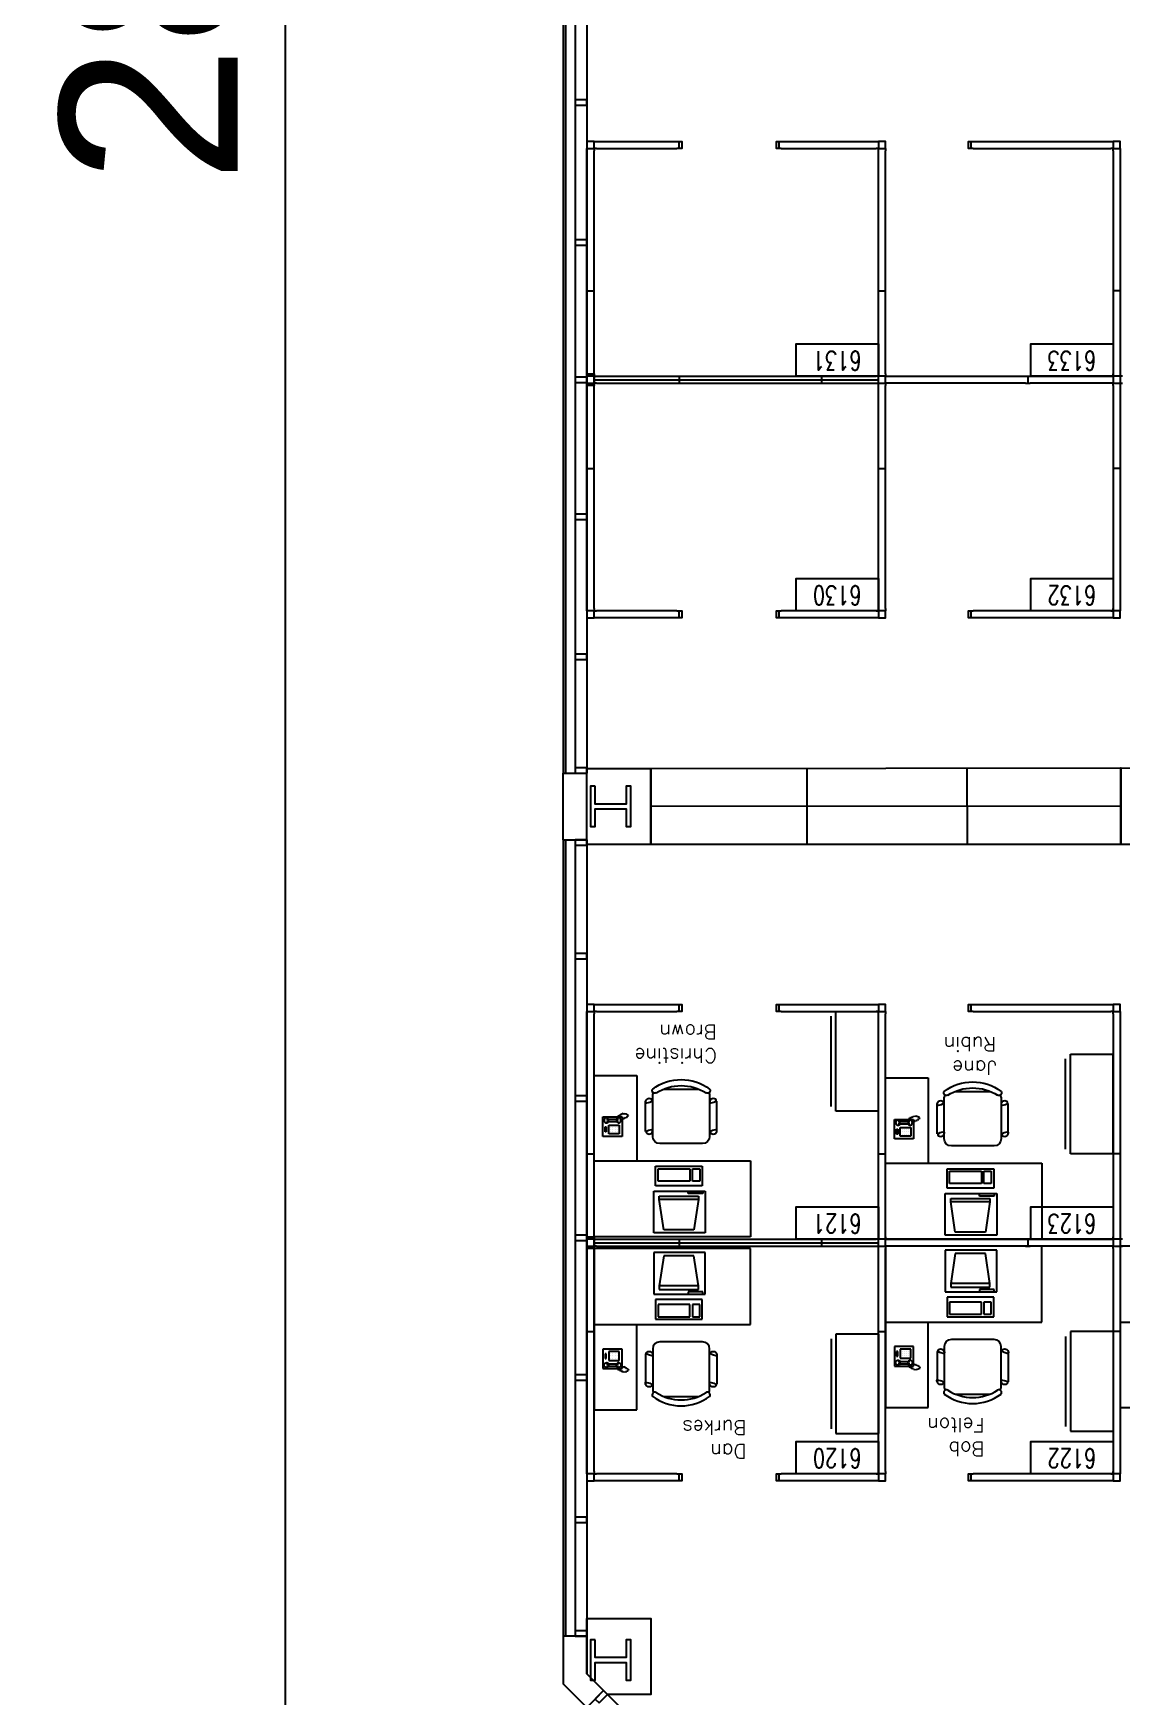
# Model space of a CAD drawing. Header units: millimetres. Extents: x 489553472 to 489553809, y 110504095 to 110504426.
# Drawn here: x 489553471.7 to 489553517.6, y 110504186 to 110504256.1 of the extents above; entities that cross this region are included whole.
import ezdxf
from ezdxf.enums import TextEntityAlignment as Align

# ---------------------------------------------------------------- set-up
doc = ezdxf.new("R2010")
doc.units = ezdxf.units.MM
for name, color, linetype in [('CHAIRS', 4, 'Continuous'), ('CPU', 6, 'Continuous'), ('DIM', 3, 'Continuous'), ('E-B-FURR', 6, 'Continuous'), ('E-B-GLAZ', 72, 'Continuous'), ('E-B-MULL', 8, 'Continuous'), ('E-B-SHEL', 2, 'Continuous'), ('E-S-COLM', 8, 'Continuous'), ('EMPLOYEE', 1, 'Continuous'), ('FILE_CABINETS', 1, 'Continuous'), ('FURNITURE', 3, 'Continuous'), ('PANELS_201', 6, 'Continuous'), ('PHONES', 4, 'Continuous'), ('PRINTER_ISLAND', 7, 'Continuous'), ('RMNUM', 40, 'Continuous')]:
    doc.layers.add(name, color=color, linetype=linetype)
doc.styles.add('ARCHITXT', font='simplex.shx')
doc.styles.add('ROMANS', font='romans', dxfattribs={"width": 0.75, "height": 8})
doc.styles.get("Standard").update_dxf_attribs({"font": 'arial.ttf'})
doc.dimstyles.new('ISO-25', dxfattribs={"dimscale": 3, "dimtxt": 2.5, "dimasz": 2.5, "dimexe": 1.25, "dimexo": 0.625, "dimtad": 1, "dimdsep": 46, "dimtxsty": 'Standard', "dimcen": 2.5, "dimadec": 0, "dimazin": 0, "dimtfac": 1, "dimtmove": 0, "dimatfit": 3, "dimfxl": 0, "dimarcsym": 0})

# ---------------------------------------------------------------- blocks, each defined once
blk = doc.blocks.new('RMNUM')
at = {"layer": 'RMNUM'}
blk.add_lwpolyline([(-16.33354, 6.674702), (18.388073, 6.674702), (18.388073, -6.982766), (-16.33354, -6.982766), (-16.33354, 6.674702)], dxfattribs=at)
at = {"layer": 'RMNUM', "style": 'ROMANS', "width": 0.75}
blk.add_attdef('NUMBER', text='', height=8, dxfattribs=at).set_placement((1.027267, 0.114097), align=Align.MIDDLE_CENTER)
blk = doc.blocks.new('RECTANG')
for p, q in [((1, 1), (0, 1)), ((0, 1), (0, 0)), ((1, 0), (1, 1)), ((0, 0), (1, 0))]:
    blk.add_line(p, q)
blk = doc.blocks.new('IBMAT', base_point=(61, 306))
for p, q in [((75, 307), (75, 306)), ((81, 307), (75, 307)), ((81, 306), (81, 307))]:
    blk.add_line(p, q)
at = {"xscale": 21, "yscale": 17, "zscale": 21}
blk.add_blockref('RECTANG', (61, 306), dxfattribs=at)
blk = doc.blocks.new('KEYBOARD', base_point=(60, 294))
for p, xscale, yscale, zscale in [((60, 294), 19, 8, 19), ((61, 295), 13, 5, 13), ((75, 295), 3, 5, 3)]:
    blk.add_blockref('RECTANG', p, dxfattribs=dict(xscale=xscale, yscale=yscale, zscale=zscale))
blk = doc.blocks.new('COMPUTER')
for p, q in [((-6.64, 16.23), (-8.5, 3.5)), ((6.08, 16.23), (-6.64, 16.23)), ((8, 3.5), (6.08, 16.23)), ((-8.5, 3.5), (-8.5, 2.04)), ((8, 3.5), (-8.5, 3.5)), ((-8.5, 2.04), (8, 2.04)), ((8, 2.04), (8, 3.5))]:
    blk.add_line(p, q)
at = {"xscale": 1.033846153846154, "yscale": 1.033846153846154, "zscale": 1.033846153846154}
for name, p in [('IBMAT', (-10.86, 0)), ('KEYBOARD', (-10.05, -10.5))]:
    blk.add_blockref(name, p, dxfattribs=at)
blk = doc.blocks.new('CHAIR7')
for p, q in [((5.12, 15.04), (17.88, 15.04)), ((0, 9), (0, -9)), ((20, 12), (3, 12)), ((23, -7.44), (23, 7.44)), ((3, -12), (20, -12)), ((5.12, -15), (17.88, -15))]:
    blk.add_line(p, q)
for centre, radius, start, end in [((5.56, 13.54), 1.56, 73.7398, 286.2602), ((17.44, 13.54), 1.56, 253.7398, 106.2602), ((3, 9), 3, 90, 180), ((20, 9), 3, 62.41556, 90), ((22.34, 11.12), 1.1, 53.30994, 212.02741), ((4.82, 0), 19.64, 327.57575, 32.42425), ((7, 0), 20, 323.1301, 36.8699), ((3, -9), 3, 180, 270), ((5.56, -13.5), 1.56, 73.7398, 286.2602), ((17.44, -13.5), 1.56, 253.7398, 106.2602), ((20, -9), 3, 270, 297.58444), ((22.34, -11.12), 1.1, 147.97259, 306.69006)]:
    blk.add_arc(centre, radius, start, end)
blk = doc.blocks.new('DESK2')
for p, q in [((33, 0), (-33, 0)), ((-33, 0), (-33, -68)), ((33, -32), (33, 0)), ((-33, -32), (33, -32)), ((-15, -68), (-15, -32)), ((-33, -68), (-15, -68))]:
    blk.add_line(p, q)
blk = doc.blocks.new('FC42X18D')
for p, q in [((-21, 0), (-21, -18)), ((-21, 0), (21, 0)), ((21, -18), (21, 0)), ((-21, -18), (21, -18)), ((-19, -20), (19, -20))]:
    blk.add_line(p, q)
blk = doc.blocks.new('FNPHONE')
for p, q in [((-9.1, 0.22), (-9.7, 0.02)), ((-8.9, 0.62), (-9.5, 0.42)), ((-8.7, 1.02), (-9.3, 0.82)), ((-8.5, 1.42), (-9.1, 1.22)), ((-8.3, 1.82), (-8.9, 1.62)), ((-7.14, 0.56), (-7.5, -0.58)), ((-7.29, 6.54), (-7.29, 1.54)), ((-6.29, 6.54), (-6.29, 1.54)), ((-3.87, 4.85), (-3.87, 4.85)), ((-3.87, 3.91), (-3.87, 3.91)), ((-3.87, 2.97), (-3.87, 2.97)), ((-3.87, 2.03), (-3.87, 2.03)), ((-2.94, 4.85), (-2.94, 4.85)), ((-2.94, 3.91), (-2.94, 3.91)), ((-2.94, 2.97), (-2.94, 2.97)), ((-2.94, 2.03), (-2.94, 2.03)), ((-2, 4.85), (-2, 4.85)), ((-2, 3.91), (-2, 3.91)), ((-2, 2.97), (-2, 2.97)), ((-2, 2.03), (-2, 2.03)), ((-9.3, -0.18), (-9.9, -0.38)), ((-9.3, -0.58), (-9.9, -0.78)), ((-9.3, -0.98), (-9.9, -1.18)), ((-9.3, -1.38), (-9.9, -1.58)), ((-9.1, -1.78), (-9.7, -1.98)), ((-8.9, -2.18), (-9.5, -2.38)), ((-8.43, -2.46), (-9.03, -2.66)), ((-7.9, -1.98), (-8.5, -2.18)), ((-7.7, -1.58), (-8.3, -1.78)), ((-7.5, -1.18), (-8.1, -1.38)), ((-7.3, -0.78), (-7.9, -0.98))]:
    blk.add_line(p, q)
for centre, start, end in [((-6.79, 6.54), 298.49146, 241.50854), ((-6.79, 1.54), 118.49146, 61.50854)]:
    blk.add_arc(centre, 1.05, start, end)
for p, xscale, yscale, zscale in [((-8.21, 0), 8.20528234483245, 8.104073169521023, 8.20528234483245), ((-4.03, 6.72), 2.03125, 0.46875, 2.03125), ((-4.81, 1.25), 3.75, 4.375, 3.75)]:
    blk.add_blockref('RECTANG', p, dxfattribs=dict(xscale=xscale, yscale=yscale, zscale=zscale))
blk = doc.blocks.new('*D20')
at = {"layer": 'Defpoints', "color": 0, "transparency": 16777216}
for p in [(489553526.856, 110504401.545), (489553482.316, 110504115.512), (489553565.049, 110504115.512)]:
    blk.add_point(p, dxfattribs=at)
at = {"layer": 'DIM', "color": 0, "lineweight": -2, "transparency": 16777216}
for p, q in [((489553524.981, 110504401.545), (489553478.566, 110504401.545)), ((489553482.316, 110504394.045), (489553482.316, 110504123.012)), ((489553563.174, 110504115.512), (489553478.566, 110504115.512))]:
    blk.add_line(p, q, dxfattribs=at)
at = {"layer": 'DIM', "color": 0, "transparency": 16777216}
for points in [[(489553481.066, 110504394.045), (489553483.566, 110504394.045), (489553482.316, 110504401.545)], [(489553481.066, 110504123.012), (489553483.566, 110504123.012), (489553482.316, 110504115.512)]]:
    blk.add_solid(points, dxfattribs=at)
at = {"layer": 'DIM', "color": 0, "transparency": 16777216, "insert": (489553476.611, 110504258.529), "char_height": 7.5, "attachment_point": 5, "rotation": 90}
blk.add_mtext('288', dxfattribs=at)

msp = doc.modelspace()

# ---------------------------------------------------------------- linework, layer by layer
at = {"layer": 'E-B-FURR'}
for p, q in [((489553495.0485221, 110504258.1123077), (489553495.0485221, 110504224.9123077)), ((489553495.0485221, 110504222.1123077), (489553495.0485221, 110504188.5123077)), ((489553495.7556289, 110504186.2194145), (489553510.3767707, 110504171.5982727))]:
    msp.add_line(p, q, dxfattribs=at)
msp.add_lwpolyline([(489553495.0485221, 110504221.9123077), (489553495.0485221, 110504225.1123077), (489553497.7485221, 110504225.1123077), (489553497.7485221, 110504221.9123077)], close=True, dxfattribs=at)
msp.add_lwpolyline([(489553495.0485221, 110504186.9265213), (489553495.0485221, 110504189.2603155), (489553497.7485221, 110504189.2603155), (489553497.7485221, 110504186.0603155), (489553495.9147279, 110504186.0603155)], dxfattribs=at)
at = {"layer": 'E-B-GLAZ'}
for p, q in [((489553494.0485221, 110504258.1123077), (489553494.0485221, 110504224.9123077)), ((489553494.1485221, 110504258.1123077), (489553494.1485221, 110504224.9123077)), ((489553494.5485221, 110504258.1123077), (489553494.5485221, 110504224.9123077)), ((489553494.0485221, 110504222.1123077), (489553494.0485221, 110504188.5123077)), ((489553494.1485221, 110504222.1123077), (489553494.1485221, 110504188.5123077)), ((489553494.5485221, 110504222.1123077), (489553494.5485221, 110504188.5123077))]:
    msp.add_line(p, q, dxfattribs=at)
at = {"layer": 'E-B-MULL'}
for points in [[(489553494.5485221, 110504253.0873077), (489553495.0485221, 110504253.0873077), (489553495.0485221, 110504253.3123077), (489553494.5485221, 110504253.3123077)], [(489553494.5485221, 110504247.1873077), (489553495.0485221, 110504247.1873077), (489553495.0485221, 110504247.4123077), (489553494.5485221, 110504247.4123077)], [(489553494.5485221, 110504241.3998077), (489553495.0485221, 110504241.3998077), (489553495.0485221, 110504241.6248077), (489553494.5485221, 110504241.6248077)], [(489553494.5485221, 110504235.6123077), (489553495.0485221, 110504235.6123077), (489553495.0485221, 110504235.8373077), (489553494.5485221, 110504235.8373077)], [(489553494.5485221, 110504229.7123077), (489553495.0485221, 110504229.7123077), (489553495.0485221, 110504229.9373077), (489553494.5485221, 110504229.9373077)], [(489553494.5485221, 110504224.9123077), (489553495.0485221, 110504224.9123077), (489553495.0485221, 110504225.1373077), (489553494.5485221, 110504225.1373077)], [(489553494.5485221, 110504221.8873077), (489553495.0485221, 110504221.8873077), (489553495.0485221, 110504222.1123077), (489553494.5485221, 110504222.1123077)], [(489553494.5485221, 110504217.0873077), (489553495.0485221, 110504217.0873077), (489553495.0485221, 110504217.3123077), (489553494.5485221, 110504217.3123077)], [(489553494.5485221, 110504211.0873077), (489553495.0485221, 110504211.0873077), (489553495.0485221, 110504211.3123077), (489553494.5485221, 110504211.3123077)], [(489553494.5485221, 110504205.1998077), (489553495.0485221, 110504205.1998077), (489553495.0485221, 110504205.4248077), (489553494.5485221, 110504205.4248077)], [(489553494.5485221, 110504199.3123077), (489553495.0485221, 110504199.3123077), (489553495.0485221, 110504199.5373077), (489553494.5485221, 110504199.5373077)], [(489553494.5485221, 110504193.3123077), (489553495.0485221, 110504193.3123077), (489553495.0485221, 110504193.5373077), (489553494.5485221, 110504193.5373077)], [(489553494.5485221, 110504188.5123077), (489553495.0485221, 110504188.5123077), (489553495.0485221, 110504188.7373077), (489553494.5485221, 110504188.7373077)], [(489553495.5611745, 110504185.7067621), (489553495.9147279, 110504186.0603155), (489553495.7556289, 110504186.2194145), (489553495.4020755, 110504185.8658611)]]:
    msp.add_lwpolyline(points, close=True, dxfattribs=at)
at = {"layer": 'E-B-SHEL'}
for p, q in [((489553494.0485221, 110504224.9123077), (489553495.0485221, 110504224.9123077)), ((489553494.0485221, 110504222.1123077), (489553494.0485221, 110504224.9123077)), ((489553495.0485221, 110504222.1123077), (489553495.0485221, 110504224.9123077)), ((489553494.0485221, 110504222.1123077), (489553495.0485221, 110504222.1123077)), ((489553495.0485221, 110504188.5123077), (489553494.0485221, 110504188.5123077)), ((489553494.0485221, 110504188.5123077), (489553494.0485221, 110504186.5123077)), ((489553495.0485221, 110504188.5123077), (489553495.0485221, 110504186.9265213)), ((489553495.7556289, 110504186.2194145), (489553495.0485221, 110504186.9265213)), ((489553495.0485221, 110504185.5123077), (489553494.0485221, 110504186.5123077)), ((489553495.7556289, 110504186.2194145), (489553495.0485221, 110504185.5123077))]:
    msp.add_line(p, q, dxfattribs=at)
at = {"layer": 'E-S-COLM'}
for points in [[(489553495.3985221, 110504224.3623077), (489553495.1985221, 110504224.3623077), (489553495.1985221, 110504222.6623077), (489553495.3985221, 110504222.6623077), (489553495.3985221, 110504223.4123077), (489553496.6985221, 110504223.4123077), (489553496.6985221, 110504222.6623077), (489553496.8985221, 110504222.6623077), (489553496.8985221, 110504224.3623077), (489553496.6985221, 110504224.3623077), (489553496.6985221, 110504223.6123077), (489553495.3985221, 110504223.6123077)], [(489553495.3985221, 110504188.3623077), (489553495.1985221, 110504188.3623077), (489553495.1985221, 110504186.6623077), (489553495.3985221, 110504186.6623077), (489553495.3985221, 110504187.4123077), (489553496.6985221, 110504187.4123077), (489553496.6985221, 110504186.6623077), (489553496.8985221, 110504186.6623077), (489553496.8985221, 110504188.3623077), (489553496.6985221, 110504188.3623077), (489553496.6985221, 110504187.6123077), (489553495.3985221, 110504187.6123077)]]:
    msp.add_lwpolyline(points, close=True, dxfattribs=at)
at = {"layer": 'FILE_CABINETS'}
for p, q in [((489553504.3423887, 110504221.9123077), (489553504.3383443, 110504225.1206147)), ((489553511.1008705, 110504221.9341229), (489553511.0968429, 110504225.1291344)), ((489553517.5805944, 110504223.5248077), (489553497.7485221, 110504223.5123077))]:
    msp.add_line(p, q, dxfattribs=at)
msp.add_lwpolyline([(489553517.5805944, 110504221.9123077), (489553497.7485221, 110504221.9123077), (489553497.7485221, 110504225.1123077), (489553517.5805944, 110504225.1373077)], close=True, dxfattribs=at)
at = {"layer": 'PANELS_201', "linetype": 'Continuous'}
for p, q in [((489553495.0486542, 110504245.1623075), (489553495.0486542, 110504245.3623075)), ((489553495.0486542, 110504245.2623075), (489553495.3486542, 110504245.2623075)), ((489553495.3486542, 110504245.1623075), (489553495.3486542, 110504245.3623075)), ((489553495.3486542, 110504241.6623077), (489553495.0486542, 110504241.6623077)), ((489553507.7486542, 110504241.6623077), (489553513.5486542, 110504241.6623077)), ((489553513.7486542, 110504241.6623077), (489553517.1486542, 110504241.6623077)), ((489553495.0485221, 110504241.3623852), (489553495.3485221, 110504241.3623852)), ((489553513.5486542, 110504241.3623077), (489553507.7486542, 110504241.3623077)), ((489553517.1486542, 110504241.3623077), (489553513.7486542, 110504241.3623077)), ((489553495.0485221, 110504237.6623854), (489553495.0485221, 110504237.8623854)), ((489553495.0485221, 110504237.7623854), (489553495.3485221, 110504237.7623854)), ((489553495.3485221, 110504237.6623854), (489553495.3485221, 110504237.8623854)), ((489553495.0486542, 110504208.7623075), (489553495.0486542, 110504208.9623075)), ((489553495.0486542, 110504208.8623075), (489553495.3486542, 110504208.8623075)), ((489553495.3486542, 110504208.7623075), (489553495.3486542, 110504208.9623075)), ((489553495.3486542, 110504205.2623077), (489553495.0486542, 110504205.2623077)), ((489553507.7486542, 110504205.2623077), (489553513.5486542, 110504205.2623077)), ((489553513.7486542, 110504205.2623077), (489553517.1486542, 110504205.2623077)), ((489553495.0485221, 110504204.9623852), (489553495.3485221, 110504204.9623852)), ((489553513.5486542, 110504204.9623077), (489553507.7486542, 110504204.9623077)), ((489553517.1486542, 110504204.9623077), (489553513.7486542, 110504204.9623077)), ((489553495.0485221, 110504201.2623854), (489553495.0485221, 110504201.4623854)), ((489553495.0485221, 110504201.3623854), (489553495.3485221, 110504201.3623854)), ((489553495.3485221, 110504201.2623854), (489553495.3485221, 110504201.4623854))]:
    msp.add_line(p, q, dxfattribs=at)
for points in [[(489553495.3485221, 110504251.56223), (489553495.0485221, 110504251.56223), (489553495.0485221, 110504251.26223)], [(489553495.4485221, 110504251.26223), (489553495.3485221, 110504251.26223), (489553495.3485221, 110504251.56223), (489553495.4485221, 110504251.56223)], [(489553495.4485221, 110504251.56223), (489553498.8485219, 110504251.56223)], [(489553498.8485219, 110504251.56223), (489553498.9485219, 110504251.56223), (489553499.0485219, 110504251.56223), (489553499.0485219, 110504251.26223), (489553498.8485219, 110504251.26223)], [(489553498.9485219, 110504251.26223), (489553498.9485219, 110504251.56223)], [(489553503.2486542, 110504251.2621523), (489553503.1486542, 110504251.2621523), (489553503.0486542, 110504251.2621523), (489553503.0486542, 110504251.5621523), (489553503.2486542, 110504251.5621523)], [(489553503.1486542, 110504251.5621523), (489553503.1486542, 110504251.2621523)], [(489553503.2486542, 110504251.5621523), (489553507.2486542, 110504251.5621523)], [(489553507.2486542, 110504251.5623077), (489553507.3486542, 110504251.5623077), (489553507.3486542, 110504251.2623077), (489553507.2486542, 110504251.2623077)], [(489553507.6486542, 110504251.2623077), (489553507.6486542, 110504251.5623077), (489553507.3486542, 110504251.5623077)], [(489553511.3486542, 110504251.2623077), (489553511.2486542, 110504251.2623077), (489553511.1486542, 110504251.2623077), (489553511.1486542, 110504251.5623077), (489553511.3486542, 110504251.5623077)], [(489553511.2486542, 110504251.5623077), (489553511.2486542, 110504251.2623077)], [(489553511.3486542, 110504251.5623077), (489553517.1486542, 110504251.5623077)], [(489553517.1486542, 110504251.5623077), (489553517.2486542, 110504251.5623077), (489553517.2486542, 110504251.2623077), (489553517.1486542, 110504251.2623077)], [(489553517.5486542, 110504251.2623077), (489553517.5486542, 110504251.5623077), (489553517.2486542, 110504251.5623077)], [(489553495.0485221, 110504251.16223), (489553495.0485221, 110504251.26223), (489553495.3485221, 110504251.26223), (489553495.3485221, 110504251.16223)], [(489553495.0485221, 110504245.36223), (489553495.0485221, 110504251.16223)], [(489553495.3485221, 110504245.36223), (489553495.3485221, 110504251.16223)], [(489553495.4485221, 110504251.26223), (489553498.8485219, 110504251.26223)], [(489553503.2486542, 110504251.2621523), (489553507.2486542, 110504251.2621523)], [(489553507.3486542, 110504251.1623077), (489553507.3486542, 110504251.2623077), (489553507.6486542, 110504251.2623077), (489553507.6486542, 110504251.1623077)], [(489553507.3486542, 110504245.3623077), (489553507.3486542, 110504251.1623077)], [(489553507.6486542, 110504245.3623077), (489553507.6486542, 110504251.1623077)], [(489553511.3486542, 110504251.2623077), (489553517.1486542, 110504251.2623077)], [(489553517.2486542, 110504251.1623077), (489553517.2486542, 110504251.2623077), (489553517.5486542, 110504251.2623077), (489553517.5486542, 110504251.1623077)], [(489553517.2486542, 110504251.1623077), (489553517.2486542, 110504245.3623077)], [(489553517.5486542, 110504251.1623077), (489553517.5486542, 110504245.3623077)], [(489553495.0486542, 110504241.7623077), (489553495.0486542, 110504245.1623075)], [(489553495.3486542, 110504241.7623077), (489553495.3486542, 110504245.1623075)], [(489553507.3486542, 110504245.1623077), (489553507.3486542, 110504245.3623077)], [(489553507.3486542, 110504245.2623077), (489553507.6486542, 110504245.2623077)], [(489553507.3486542, 110504241.7623077), (489553507.3486542, 110504245.1623077)], [(489553507.6486542, 110504245.1623077), (489553507.6486542, 110504245.3623077)], [(489553507.6486542, 110504241.7623077), (489553507.6486542, 110504245.1623077)], [(489553517.2486542, 110504245.3623077), (489553517.2486542, 110504245.1623077)], [(489553517.5486542, 110504245.2623077), (489553517.2486542, 110504245.2623077)], [(489553517.2486542, 110504245.1623077), (489553517.2486542, 110504241.7623077)], [(489553517.5486542, 110504245.3623077), (489553517.5486542, 110504245.1623077)], [(489553517.5486542, 110504245.1623077), (489553517.5486542, 110504241.7623077)], [(489553495.3485221, 110504241.4623852), (489553495.3485221, 110504241.3623852), (489553495.3485221, 110504241.2623852), (489553495.0485221, 110504241.2623852), (489553495.0485221, 110504241.4623852)], [(489553495.0486542, 110504241.5623077), (489553495.0486542, 110504241.6623077), (489553495.0486542, 110504241.7623077), (489553495.3486542, 110504241.7623077), (489553495.3486542, 110504241.5623077)], [(489553495.3486542, 110504241.7623077), (489553495.3486542, 110504241.6623077), (489553495.0486542, 110504241.6623077), (489553495.0486542, 110504241.7623077)], [(489553495.0486542, 110504241.3623077), (489553495.0486542, 110504241.6623077)], [(489553495.4486542, 110504241.3623077), (489553495.3486542, 110504241.3623077), (489553495.3486542, 110504241.6623077), (489553495.4486542, 110504241.6623077)], [(489553495.3486542, 110504241.5123077), (489553498.9486542, 110504241.5123077)], [(489553495.4486542, 110504241.6623077), (489553498.8486542, 110504241.6623077)], [(489553498.8486542, 110504241.6623077), (489553499.0486542, 110504241.6623077)], [(489553498.9486542, 110504241.6623077), (489553498.9486542, 110504241.3623077)], [(489553498.9486542, 110504241.5123077), (489553504.9486542, 110504241.5123077)], [(489553499.0486542, 110504241.6623077), (489553504.8486542, 110504241.6623077)], [(489553504.8486542, 110504241.6623077), (489553505.0486542, 110504241.6623077)], [(489553504.9486542, 110504241.6623077), (489553504.9486542, 110504241.3623077)], [(489553504.9486542, 110504241.5123077), (489553507.3486542, 110504241.5123077)], [(489553505.0486542, 110504241.6623077), (489553507.2486542, 110504241.6623077)], [(489553507.2486542, 110504241.3623077), (489553507.3486542, 110504241.3623077), (489553507.3486542, 110504241.6623077), (489553507.2486542, 110504241.6623077)], [(489553507.6486542, 110504241.7623077), (489553507.6486542, 110504241.6623077), (489553507.3486542, 110504241.6623077), (489553507.3486542, 110504241.7623077)], [(489553507.7486542, 110504241.3623077), (489553507.6486542, 110504241.3623077), (489553507.6486542, 110504241.6623077), (489553507.7486542, 110504241.6623077)], [(489553513.5486542, 110504241.6623077), (489553513.7486542, 110504241.6623077)], [(489553513.6486542, 110504241.6623077), (489553513.6486542, 110504241.3623077)], [(489553517.1486542, 110504241.6623077), (489553517.2486542, 110504241.6623077), (489553517.2486542, 110504241.3623077), (489553517.1486542, 110504241.3623077)], [(489553517.5486542, 110504241.7623077), (489553517.5486542, 110504241.6623077), (489553517.2486542, 110504241.6623077), (489553517.2486542, 110504241.7623077)], [(489553517.6486542, 110504241.6623077), (489553517.5486542, 110504241.6623077), (489553517.5486542, 110504241.3623077), (489553517.6486542, 110504241.3623077)], [(489553495.0485221, 110504237.8623854), (489553495.0485221, 110504241.2623852)], [(489553495.0486542, 110504241.2623077), (489553495.0486542, 110504241.3623077), (489553495.3486542, 110504241.3623077), (489553495.3486542, 110504241.2623077)], [(489553495.3485221, 110504237.8623854), (489553495.3485221, 110504241.2623852)], [(489553495.4486542, 110504241.3623077), (489553498.8486542, 110504241.3623077)], [(489553498.8486542, 110504241.3623077), (489553499.0486542, 110504241.3623077)], [(489553499.0486542, 110504241.3623077), (489553504.8486542, 110504241.3623077)], [(489553504.8486542, 110504241.3623077), (489553505.0486542, 110504241.3623077)], [(489553505.0486542, 110504241.3623077), (489553507.2486542, 110504241.3623077)], [(489553507.3486542, 110504241.2623077), (489553507.3486542, 110504241.3623077), (489553507.6486542, 110504241.3623077), (489553507.6486542, 110504241.2623077)], [(489553507.3486542, 110504237.8623077), (489553507.3486542, 110504241.2623077)], [(489553507.6486542, 110504237.8623077), (489553507.6486542, 110504241.2623077)], [(489553513.5486542, 110504241.3623077), (489553513.7486542, 110504241.3623077)], [(489553517.2486542, 110504241.2623077), (489553517.2486542, 110504241.3623077), (489553517.5486542, 110504241.3623077), (489553517.5486542, 110504241.2623077)], [(489553517.2486542, 110504241.2623077), (489553517.2486542, 110504237.8623077)], [(489553517.5486542, 110504241.2623077), (489553517.5486542, 110504237.8623077)], [(489553495.0485221, 110504231.8623854), (489553495.0485221, 110504237.6623854)], [(489553495.3485221, 110504231.8623854), (489553495.3485221, 110504237.6623854)], [(489553507.3486542, 110504237.6623077), (489553507.3486542, 110504237.8623077)], [(489553507.3486542, 110504237.7623077), (489553507.6486542, 110504237.7623077)], [(489553507.3486542, 110504231.8623077), (489553507.3486542, 110504237.6623077)], [(489553507.6486542, 110504237.6623077), (489553507.6486542, 110504237.8623077)], [(489553507.6486542, 110504231.8623077), (489553507.6486542, 110504237.6623077)], [(489553517.2486542, 110504237.8623077), (489553517.2486542, 110504237.6623077)], [(489553517.5486542, 110504237.7623077), (489553517.2486542, 110504237.7623077)], [(489553517.2486542, 110504237.6623077), (489553517.2486542, 110504231.8623077)], [(489553517.5486542, 110504237.8623077), (489553517.5486542, 110504237.6623077)], [(489553517.5486542, 110504237.6623077), (489553517.5486542, 110504231.8623077)], [(489553495.3485221, 110504231.8623854), (489553495.3485221, 110504231.7623854), (489553495.0485221, 110504231.7623854), (489553495.0485221, 110504231.8623854)], [(489553495.0485221, 110504231.7623854), (489553495.0485221, 110504231.4623854), (489553495.3485221, 110504231.4623854)], [(489553495.4485221, 110504231.4623854), (489553495.3485221, 110504231.4623854), (489553495.3485221, 110504231.7623854), (489553495.4485221, 110504231.7623854)], [(489553498.8485219, 110504231.7623854), (489553495.4485221, 110504231.7623854)], [(489553498.8485219, 110504231.7623854), (489553498.9485219, 110504231.7623854), (489553499.0485219, 110504231.7623854), (489553499.0485219, 110504231.4623854), (489553498.8485219, 110504231.4623854)], [(489553498.9485219, 110504231.4623854), (489553498.9485219, 110504231.7623854)], [(489553503.2486542, 110504231.4623077), (489553503.1486542, 110504231.4623077), (489553503.0486542, 110504231.4623077), (489553503.0486542, 110504231.7623077), (489553503.2486542, 110504231.7623077)], [(489553503.1486542, 110504231.7623077), (489553503.1486542, 110504231.4623077)], [(489553507.2486542, 110504231.7623077), (489553503.2486542, 110504231.7623077)], [(489553507.2486542, 110504231.7623077), (489553507.3486542, 110504231.7623077), (489553507.3486542, 110504231.4623077), (489553507.2486542, 110504231.4623077)], [(489553507.6486542, 110504231.8623077), (489553507.6486542, 110504231.7623077), (489553507.3486542, 110504231.7623077), (489553507.3486542, 110504231.8623077)], [(489553507.3486542, 110504231.4623077), (489553507.6486542, 110504231.4623077), (489553507.6486542, 110504231.7623077)], [(489553511.3486542, 110504231.4623077), (489553511.2486542, 110504231.4623077), (489553511.1486542, 110504231.4623077), (489553511.1486542, 110504231.7623077), (489553511.3486542, 110504231.7623077)], [(489553511.2486542, 110504231.7623077), (489553511.2486542, 110504231.4623077)], [(489553517.1486542, 110504231.7623077), (489553511.3486542, 110504231.7623077)], [(489553517.1486542, 110504231.7623077), (489553517.2486542, 110504231.7623077), (489553517.2486542, 110504231.4623077), (489553517.1486542, 110504231.4623077)], [(489553517.5486542, 110504231.8623077), (489553517.5486542, 110504231.7623077), (489553517.2486542, 110504231.7623077), (489553517.2486542, 110504231.8623077)], [(489553517.2486542, 110504231.4623077), (489553517.5486542, 110504231.4623077), (489553517.5486542, 110504231.7623077)], [(489553498.8485219, 110504231.4623854), (489553495.4485221, 110504231.4623854)], [(489553507.2486542, 110504231.4623077), (489553503.2486542, 110504231.4623077)], [(489553517.1486542, 110504231.4623077), (489553511.3486542, 110504231.4623077)], [(489553495.3485221, 110504215.16223), (489553495.0485221, 110504215.16223), (489553495.0485221, 110504214.86223)], [(489553495.0485221, 110504214.76223), (489553495.0485221, 110504214.86223), (489553495.3485221, 110504214.86223), (489553495.3485221, 110504214.76223)], [(489553495.4485221, 110504214.86223), (489553495.3485221, 110504214.86223), (489553495.3485221, 110504215.16223), (489553495.4485221, 110504215.16223)], [(489553495.4485221, 110504215.16223), (489553498.8485219, 110504215.16223)], [(489553495.4485221, 110504214.86223), (489553498.8485219, 110504214.86223)], [(489553498.8485219, 110504215.16223), (489553498.9485219, 110504215.16223), (489553499.0485219, 110504215.16223), (489553499.0485219, 110504214.86223), (489553498.8485219, 110504214.86223)], [(489553498.9485219, 110504214.86223), (489553498.9485219, 110504215.16223)], [(489553503.2486542, 110504214.8621523), (489553503.1486542, 110504214.8621523), (489553503.0486542, 110504214.8621523), (489553503.0486542, 110504215.1621523), (489553503.2486542, 110504215.1621523)], [(489553503.1486542, 110504215.1621523), (489553503.1486542, 110504214.8621523)], [(489553503.2486542, 110504215.1621523), (489553507.2486542, 110504215.1621523)], [(489553503.2486542, 110504214.8621523), (489553507.2486542, 110504214.8621523)], [(489553507.2486542, 110504215.1623077), (489553507.3486542, 110504215.1623077), (489553507.3486542, 110504214.8623077), (489553507.2486542, 110504214.8623077)], [(489553507.6486542, 110504214.8623077), (489553507.6486542, 110504215.1623077), (489553507.3486542, 110504215.1623077)], [(489553507.3486542, 110504214.7623077), (489553507.3486542, 110504214.8623077), (489553507.6486542, 110504214.8623077), (489553507.6486542, 110504214.7623077)], [(489553511.3486542, 110504214.8623077), (489553511.2486542, 110504214.8623077), (489553511.1486542, 110504214.8623077), (489553511.1486542, 110504215.1623077), (489553511.3486542, 110504215.1623077)], [(489553511.2486542, 110504215.1623077), (489553511.2486542, 110504214.8623077)], [(489553511.3486542, 110504215.1623077), (489553517.1486542, 110504215.1623077)], [(489553511.3486542, 110504214.8623077), (489553517.1486542, 110504214.8623077)], [(489553517.1486542, 110504215.1623077), (489553517.2486542, 110504215.1623077), (489553517.2486542, 110504214.8623077), (489553517.1486542, 110504214.8623077)], [(489553517.5486542, 110504214.8623077), (489553517.5486542, 110504215.1623077), (489553517.2486542, 110504215.1623077)], [(489553517.2486542, 110504214.7623077), (489553517.2486542, 110504214.8623077), (489553517.5486542, 110504214.8623077), (489553517.5486542, 110504214.7623077)], [(489553495.0485221, 110504208.96223), (489553495.0485221, 110504214.76223)], [(489553495.3485221, 110504208.96223), (489553495.3485221, 110504214.76223)], [(489553507.3486542, 110504208.9623077), (489553507.3486542, 110504214.7623077)], [(489553507.6486542, 110504208.9623077), (489553507.6486542, 110504214.7623077)], [(489553517.2486542, 110504214.7623077), (489553517.2486542, 110504208.9623077)], [(489553517.5486542, 110504214.7623077), (489553517.5486542, 110504208.9623077)], [(489553495.0486542, 110504205.3623077), (489553495.0486542, 110504208.7623075)], [(489553495.3486542, 110504205.3623077), (489553495.3486542, 110504208.7623075)], [(489553507.3486542, 110504208.7623077), (489553507.3486542, 110504208.9623077)], [(489553507.3486542, 110504208.8623077), (489553507.6486542, 110504208.8623077)], [(489553507.3486542, 110504205.3623077), (489553507.3486542, 110504208.7623077)], [(489553507.6486542, 110504208.7623077), (489553507.6486542, 110504208.9623077)], [(489553507.6486542, 110504205.3623077), (489553507.6486542, 110504208.7623077)], [(489553517.2486542, 110504208.9623077), (489553517.2486542, 110504208.7623077)], [(489553517.5486542, 110504208.8623077), (489553517.2486542, 110504208.8623077)], [(489553517.2486542, 110504208.7623077), (489553517.2486542, 110504205.3623077)], [(489553517.5486542, 110504208.9623077), (489553517.5486542, 110504208.7623077)], [(489553517.5486542, 110504208.7623077), (489553517.5486542, 110504205.3623077)], [(489553495.3485221, 110504205.0623852), (489553495.3485221, 110504204.9623852), (489553495.3485221, 110504204.8623852), (489553495.0485221, 110504204.8623852), (489553495.0485221, 110504205.0623852)], [(489553495.0486542, 110504205.1623077), (489553495.0486542, 110504205.2623077), (489553495.0486542, 110504205.3623077), (489553495.3486542, 110504205.3623077), (489553495.3486542, 110504205.1623077)], [(489553495.3486542, 110504205.3623077), (489553495.3486542, 110504205.2623077), (489553495.0486542, 110504205.2623077), (489553495.0486542, 110504205.3623077)], [(489553495.0486542, 110504204.9623077), (489553495.0486542, 110504205.2623077)], [(489553495.3485221, 110504205.1123852), (489553498.9485221, 110504205.1123852)], [(489553495.4486542, 110504204.9623077), (489553495.3486542, 110504204.9623077), (489553495.3486542, 110504205.2623077), (489553495.4486542, 110504205.2623077)], [(489553495.4485221, 110504205.2623852), (489553498.8485221, 110504205.2623852)], [(489553498.8486542, 110504205.2623077), (489553499.0486542, 110504205.2623077)], [(489553498.9486542, 110504205.2623077), (489553498.9486542, 110504204.9623077)], [(489553498.9486542, 110504205.1123077), (489553504.9486542, 110504205.1123077)], [(489553499.0486542, 110504205.2623077), (489553504.8486542, 110504205.2623077)], [(489553504.8486542, 110504205.2623077), (489553505.0486542, 110504205.2623077)], [(489553504.9486542, 110504205.2623077), (489553504.9486542, 110504204.9623077)], [(489553504.9486542, 110504205.1123077), (489553507.3486542, 110504205.1123077)], [(489553505.0486542, 110504205.2623077), (489553507.2486542, 110504205.2623077)], [(489553507.2486542, 110504204.9623077), (489553507.3486542, 110504204.9623077), (489553507.3486542, 110504205.2623077), (489553507.2486542, 110504205.2623077)], [(489553507.6486542, 110504205.3623077), (489553507.6486542, 110504205.2623077), (489553507.3486542, 110504205.2623077), (489553507.3486542, 110504205.3623077)], [(489553507.7486542, 110504204.9623077), (489553507.6486542, 110504204.9623077), (489553507.6486542, 110504205.2623077), (489553507.7486542, 110504205.2623077)], [(489553513.5486542, 110504205.2623077), (489553513.7486542, 110504205.2623077)], [(489553513.6486542, 110504205.2623077), (489553513.6486542, 110504204.9623077)], [(489553517.1486542, 110504205.2623077), (489553517.2486542, 110504205.2623077), (489553517.2486542, 110504204.9623077), (489553517.1486542, 110504204.9623077)], [(489553517.5486542, 110504205.3623077), (489553517.5486542, 110504205.2623077), (489553517.2486542, 110504205.2623077), (489553517.2486542, 110504205.3623077)], [(489553517.6486542, 110504205.2623077), (489553517.5486542, 110504205.2623077), (489553517.5486542, 110504204.9623077), (489553517.6486542, 110504204.9623077)], [(489553495.0485221, 110504201.4623854), (489553495.0485221, 110504204.8623852)], [(489553495.0486542, 110504204.8623077), (489553495.0486542, 110504204.9623077), (489553495.3486542, 110504204.9623077), (489553495.3486542, 110504204.8623077)], [(489553495.3485221, 110504201.4623854), (489553495.3485221, 110504204.8623852)], [(489553495.4485221, 110504204.9623852), (489553498.8485221, 110504204.9623852)], [(489553498.8486542, 110504204.9623077), (489553499.0486542, 110504204.9623077)], [(489553499.0486542, 110504204.9623077), (489553504.8486542, 110504204.9623077)], [(489553504.8486542, 110504204.9623077), (489553505.0486542, 110504204.9623077)], [(489553505.0486542, 110504204.9623077), (489553507.2486542, 110504204.9623077)], [(489553507.3486542, 110504204.8623077), (489553507.3486542, 110504204.9623077), (489553507.6486542, 110504204.9623077), (489553507.6486542, 110504204.8623077)], [(489553507.3486542, 110504201.4623077), (489553507.3486542, 110504204.8623077)], [(489553507.6486542, 110504201.4623077), (489553507.6486542, 110504204.8623077)], [(489553513.5486542, 110504204.9623077), (489553513.7486542, 110504204.9623077)], [(489553517.2486542, 110504204.8623077), (489553517.2486542, 110504204.9623077), (489553517.5486542, 110504204.9623077), (489553517.5486542, 110504204.8623077)], [(489553517.2486542, 110504204.8623077), (489553517.2486542, 110504201.4623077)], [(489553517.5486542, 110504204.8623077), (489553517.5486542, 110504201.4623077)], [(489553495.0485221, 110504195.4623854), (489553495.0485221, 110504201.2623854)], [(489553495.3485221, 110504195.4623854), (489553495.3485221, 110504201.2623854)], [(489553507.3486542, 110504201.2623077), (489553507.3486542, 110504201.4623077)], [(489553507.3486542, 110504201.3623077), (489553507.6486542, 110504201.3623077)], [(489553507.3486542, 110504195.4623077), (489553507.3486542, 110504201.2623077)], [(489553507.6486542, 110504201.2623077), (489553507.6486542, 110504201.4623077)], [(489553507.6486542, 110504195.4623077), (489553507.6486542, 110504201.2623077)], [(489553517.2486542, 110504201.4623077), (489553517.2486542, 110504201.2623077)], [(489553517.5486542, 110504201.3623077), (489553517.2486542, 110504201.3623077)], [(489553517.2486542, 110504201.2623077), (489553517.2486542, 110504195.4623077)], [(489553517.5486542, 110504201.4623077), (489553517.5486542, 110504201.2623077)], [(489553517.5486542, 110504201.2623077), (489553517.5486542, 110504195.4623077)], [(489553495.3485221, 110504195.4623854), (489553495.3485221, 110504195.3623854), (489553495.0485221, 110504195.3623854), (489553495.0485221, 110504195.4623854)], [(489553495.0485221, 110504195.3623854), (489553495.0485221, 110504195.0623854), (489553495.3485221, 110504195.0623854)], [(489553495.4485221, 110504195.0623854), (489553495.3485221, 110504195.0623854), (489553495.3485221, 110504195.3623854), (489553495.4485221, 110504195.3623854)], [(489553498.8485219, 110504195.3623854), (489553495.4485221, 110504195.3623854)], [(489553498.8485219, 110504195.3623854), (489553498.9485219, 110504195.3623854), (489553499.0485219, 110504195.3623854), (489553499.0485219, 110504195.0623854), (489553498.8485219, 110504195.0623854)], [(489553498.9485219, 110504195.0623854), (489553498.9485219, 110504195.3623854)], [(489553503.2486542, 110504195.0623077), (489553503.1486542, 110504195.0623077), (489553503.0486542, 110504195.0623077), (489553503.0486542, 110504195.3623077), (489553503.2486542, 110504195.3623077)], [(489553503.1486542, 110504195.3623077), (489553503.1486542, 110504195.0623077)], [(489553507.2486542, 110504195.3623077), (489553503.2486542, 110504195.3623077)], [(489553507.2486542, 110504195.3623077), (489553507.3486542, 110504195.3623077), (489553507.3486542, 110504195.0623077), (489553507.2486542, 110504195.0623077)], [(489553507.6486542, 110504195.4623077), (489553507.6486542, 110504195.3623077), (489553507.3486542, 110504195.3623077), (489553507.3486542, 110504195.4623077)], [(489553507.3486542, 110504195.0623077), (489553507.6486542, 110504195.0623077), (489553507.6486542, 110504195.3623077)], [(489553511.3486542, 110504195.0623077), (489553511.2486542, 110504195.0623077), (489553511.1486542, 110504195.0623077), (489553511.1486542, 110504195.3623077), (489553511.3486542, 110504195.3623077)], [(489553511.2486542, 110504195.3623077), (489553511.2486542, 110504195.0623077)], [(489553517.1486542, 110504195.3623077), (489553511.3486542, 110504195.3623077)], [(489553517.1486542, 110504195.3623077), (489553517.2486542, 110504195.3623077), (489553517.2486542, 110504195.0623077), (489553517.1486542, 110504195.0623077)], [(489553517.5486542, 110504195.4623077), (489553517.5486542, 110504195.3623077), (489553517.2486542, 110504195.3623077), (489553517.2486542, 110504195.4623077)], [(489553517.2486542, 110504195.0623077), (489553517.5486542, 110504195.0623077), (489553517.5486542, 110504195.3623077)], [(489553498.8485219, 110504195.0623854), (489553495.4485221, 110504195.0623854)], [(489553507.2486542, 110504195.0623077), (489553503.2486542, 110504195.0623077)], [(489553517.1486542, 110504195.0623077), (489553511.3486542, 110504195.0623077)]]:
    msp.add_lwpolyline(points, dxfattribs=at)
at = {"layer": 'PRINTER_ISLAND'}
msp.add_lwpolyline([(489553535.4485221, 110504221.9123077), (489553517.5805944, 110504221.9123077), (489553517.5805944, 110504225.1373077), (489553535.4485221, 110504225.1123077)], close=True, dxfattribs=at)

# ---------------------------------------------------------------- block references
at = {"xscale": 0.1, "yscale": 0.1, "zscale": 0.1, "rotation": 180}
for p, values in [((489553505.7153001, 110504242.3297779), {'NUMBER': '6131'}), ((489553515.6153001, 110504242.3297779), {'NUMBER': '6133'}), ((489553505.7153001, 110504232.4297779), {'NUMBER': '6130'}), ((489553515.6153001, 110504232.4297779), {'NUMBER': '6132'}), ((489553505.7153001, 110504205.9297779), {'NUMBER': '6121'}), ((489553515.6153001, 110504205.9297779), {'NUMBER': '6123'}), ((489553505.7153001, 110504196.0297779), {'NUMBER': '6120'}), ((489553515.6153001, 110504196.0297779), {'NUMBER': '6122'})]:
    msp.add_blockref('RMNUM', p, dxfattribs=at).add_auto_attribs(values)
at = {"layer": 'CHAIRS', "lineweight": -3, "yscale": 0.1, "zscale": 0.1, "rotation": 270}
for p, xscale in [((489553499.0252837, 110504209.2937278), -0.1), ((489553511.3252837, 110504209.1937277), -0.1), ((489553499.0251516, 110504200.9309651), 0.1), ((489553511.3252837, 110504201.0308876), 0.1)]:
    msp.add_blockref('CHAIR7', p, dxfattribs=dict(at, xscale=xscale))
at = {"layer": 'CPU', "lineweight": -3, "xscale": -0.1, "yscale": 0.1, "zscale": 0.1, "rotation": 180}
for p in [(489553498.9544619, 110504207.2850258), (489553511.2544619, 110504207.1850258)]:
    msp.add_blockref('COMPUTER', p, dxfattribs=at)
at = {"layer": 'CPU', "lineweight": -3, "xscale": 0.1, "yscale": 0.1, "zscale": 0.1}
for p in [(489553498.9543298, 110504202.9396671), (489553511.2544619, 110504203.0395896)]:
    msp.add_blockref('COMPUTER', p, dxfattribs=at)
at = {"layer": 'FURNITURE', "lineweight": -3, "yscale": 0.1, "zscale": 0.1}
for name, p, xscale, rotation in [('FC42X18D', (489553507.3486542, 110504212.7623077), -0.1, 270), ('FC42X18D', (489553517.2486542, 110504210.9623077), -0.1, 270), ('DESK2', (489553498.6486542, 110504205.3623077), -0.1, 180), ('DESK2', (489553510.9486542, 110504205.2623077), -0.1, 180), ('FC42X18D', (489553507.3486542, 110504199.1623077), 0.1, 270), ('FC42X18D', (489553517.2486542, 110504199.2623077), 0.1, 270)]:
    msp.add_blockref(name, p, dxfattribs=dict(at, xscale=xscale, rotation=rotation))
at = {"layer": 'FURNITURE', "lineweight": -3, "xscale": 0.1, "yscale": 0.1, "zscale": 0.1}
for p in [(489553498.6485221, 110504204.8623852), (489553510.9486542, 110504204.9623077), (489553520.8486542, 110504204.9623077)]:
    msp.add_blockref('DESK2', p, dxfattribs=at)
at = {"layer": 'PHONES', "lineweight": -3, "yscale": 0.1, "zscale": 0.1}
for p, xscale, rotation in [((489553496.5341183, 110504209.5952557), -0.1, 90), ((489553508.8341182, 110504209.4952557), -0.1, 90), ((489553496.5339862, 110504200.6294372), 0.1, 89.99999999999999), ((489553508.8341182, 110504200.7293597), 0.1, 89.99999999999999)]:
    msp.add_blockref('FNPHONE', p, dxfattribs=dict(at, xscale=xscale, rotation=rotation))

# ---------------------------------------------------------------- texts
at = {"layer": 'EMPLOYEE', "lineweight": -3, "char_height": 0.6, "attachment_point": 1, "rotation": 180, "style": 'ARCHITXT'}
for s, insert, width in [('\\A1;Christine\\PBrown', (489553500.5308294, 110504212.7033831), 3.230832196), ('\\A1;Jane\\PRubin', (489553512.3214631, 110504212.188233), 2.066439291), ('\\A1;Dan\\PBurkes', (489553501.78153, 110504196.0117245), 2.515006821), ('\\A1;Bob\\PFelton', (489553511.8260112, 110504196.1147163), 2.20313779)]:
    msp.add_mtext(s, dxfattribs=dict(at, insert=insert, width=width))

# ---------------------------------------------------------------- dimensions: what is measured, and where the dimension line sits
at = {"layer": 'DIM'}
dim = msp.add_linear_dim(base=(489553482.3155131, 110504115.5123077), p1=(489553526.8561563, 110504401.5447334), p2=(489553565.0485221, 110504115.5123077), angle=90, text='288', dimstyle='ISO-25', dxfattribs=at)
dim.commit()
dim.dimension.update_dxf_attribs({"geometry": '*D20', "text_midpoint": (489553482.315513, 110504258.5285204), "dimtype": 160})

doc.saveas('drawing.dxf')
